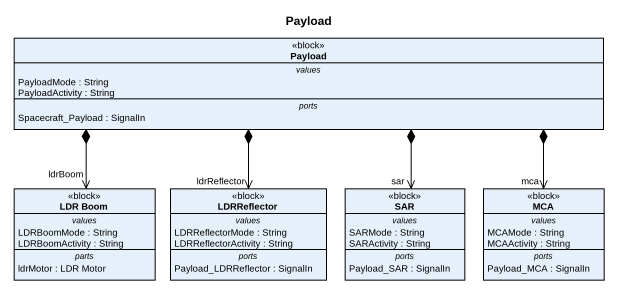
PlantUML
@startuml
title Payload
hide circle
hide empty members
class Payload <<block>> {
  -- values --
  PayloadMode : String
  PayloadActivity : String
  -- ports --
  Spacecraft_Payload : SignalIn
}
class "LDR Boom" as LDR_Boom <<block>> {
  -- values --
  LDRBoomMode : String
  LDRBoomActivity : String
  -- parts --
  ldrMotor : LDR Motor
}
class LDRReflector <<block>> {
  -- values --
  LDRReflectorMode : String
  LDRReflectorActivity : String
  -- ports --
  Payload_LDRReflector : SignalIn
}
class SAR <<block>> {
  -- values --
  SARMode : String
  SARActivity : String
  -- ports --
  Payload_SAR : SignalIn
}
class MCA <<block>> {
  -- values --
  MCAMode : String
  MCAActivity : String
  -- ports --
  Payload_MCA : SignalIn
}
Payload *--> "ldrBoom" LDR_Boom
Payload *--> "ldrReflector" LDRReflector
Payload *--> "sar" SAR
Payload *--> "mca" MCA
@enduml
